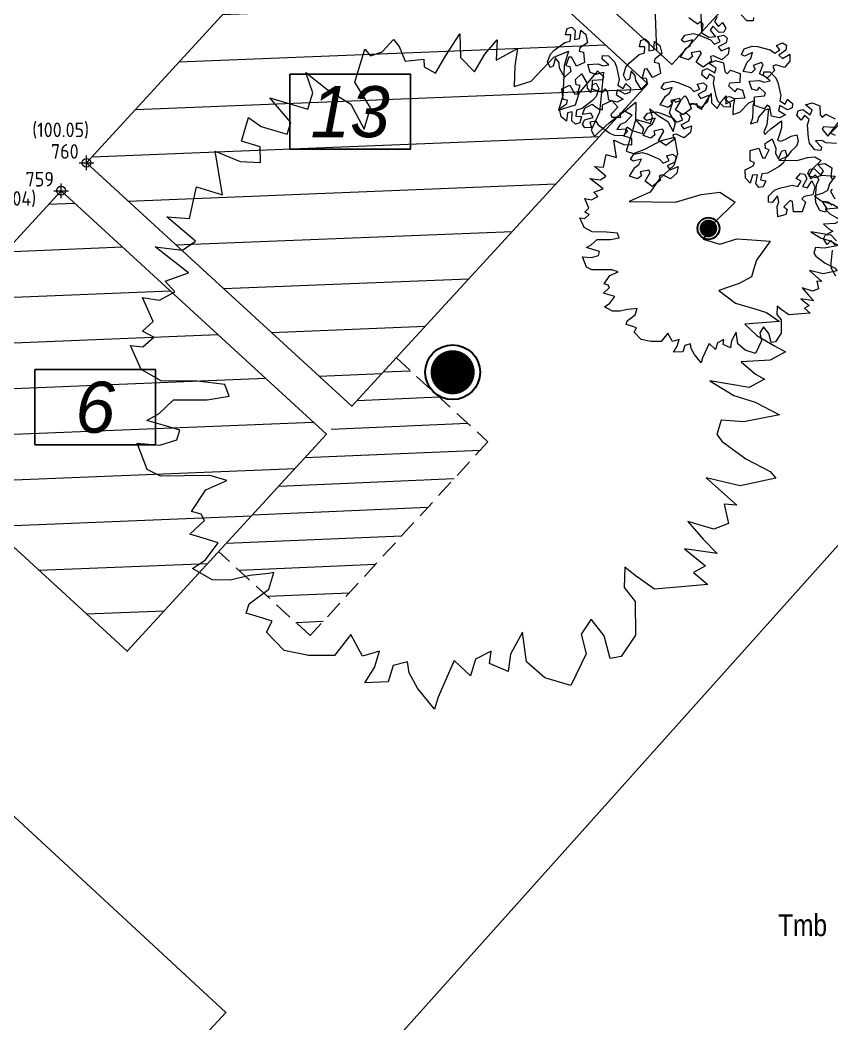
# Model space of a CAD drawing. Extents: x 9555 to 11275, y -8412 to -6382.
# Drawn here: x 10023.42 to 10034.54, y -8107.61 to -8093.87 of the extents above; entities that cross this region are included whole.
import ezdxf
from ezdxf.enums import TextEntityAlignment as Align

# ---------------------------------------------------------------- set-up
doc = ezdxf.new("R2010")
doc.units = 0
doc.header["$MEASUREMENT"] = 0
doc.header["$XCLIPFRAME"] = 2
doc.header["$PDMODE"] = 33
doc.header["$PDSIZE"] = 0.12
doc.linetypes.add('HIDDEN', pattern=[0.375, 0.25, -0.125])
doc.layers.get('0').update_dxf_attribs({"color": 53, "lineweight": 50})
for name, color, linetype in [('02_CAT', 7, 'Continuous'), ('GEI-Nome_P', 6, 'Continuous'), ('GEI-Punti', 7, 'Continuous'), ('Gei-Punti_3D', 3, 'Continuous'), ('GEI-Quote_P', 3, 'Continuous'), ('GEI-Simboli', 6, 'Continuous'), ('Immagine', 181, 'Continuous'), ('Ril-Albero', 104, 'Continuous'), ('Ril-Fabbr-Tettoia', 7, 'HIDDEN'), ('Ril-Fabbr_Retino', 8, 'Continuous'), ('Ril-Tombino', 5, 'Continuous')]:
    doc.layers.add(name, color=color, linetype=linetype)
for name, color, linetype, lineweight in [('Fgl.957E_Estratto', 5, 'Continuous', 30), ('Ril-Albero_Tronco', 3, 'Continuous', 35), ('Ril-Fabbr_Container-Prefabbricato', 7, 'Continuous', 30)]:
    doc.layers.add(name, color=color, linetype=linetype, lineweight=lineweight)
doc.styles.add('ArialCorsivo', font='ariali.ttf')
doc.styles.add('HELVLA', font='helvl', dxfattribs={"width": 0.8})
doc.styles.get("Standard").update_dxf_attribs({"font": 'isocp.shx'})
picture_1 = doc.add_image_def('image2.png', size_in_pixel=(4950, 3510))
picture_2 = doc.add_image_def('image3.png', size_in_pixel=(3510, 4950))

# ---------------------------------------------------------------- blocks, each defined once
blk = doc.blocks.new('Prefabb-N')
at = {"layer": 'Ril-Fabbr_Container-Prefabbricato', "color": 6}
blk.add_lwpolyline([(-0.825, -0.514), (0.825, -0.514), (0.825, 0.514), (-0.825, 0.514)], close=True, dxfattribs=at)
at = {"layer": 'Ril-Fabbr_Container-Prefabbricato', "color": 6, "style": 'ArialCorsivo', "flags": 4}
blk.add_attdef('Nm', text='', height=0.7, dxfattribs=at).set_placement((0, 0), align=Align.MIDDLE)
blk = doc.blocks.new('ALB_02Generico')
at = {"layer": 'Ril-Albero'}
blk.add_lwpolyline([(-0.0883, 1.5274), (-0.0349, 1.6175), (0.0367, 1.7274), (0.0406, 1.6074), (0.1111, 1.5343), (0.1641, 1.6232), (0.2264, 1.6967), (0.2214, 1.5932), (0.3317, 1.6522), (0.3174, 1.5643), (0.3136, 1.4592), (0.4002, 1.4862), (0.516, 1.6092), (0.5914, 1.6396), (0.5694, 1.5666), (0.5679, 1.5152), (0.5625, 1.4106), (0.5404, 1.3376), (0.6271, 1.3646), (0.6453, 1.4248), (0.7262, 1.5192), (0.7703, 1.5325), (0.7487, 1.3279), (0.7069, 1.2356), (0.7235, 1.204), (0.7437, 1.2245), (0.7986, 1.2736), (0.885, 1.3398), (0.9348, 1.3779), (0.9333, 1.2861), (0.9039, 1.1887), (0.8857, 1.1285), (0.9225, 1.1174), (0.9814, 1.1388), (1.0603, 1.1807), (1.1323, 1.1994), (1.1471, 1.1153), (1.1289, 1.0551), (1.0538, 0.9855), (1.0077, 0.9197), (0.9009, 0.8723), (1.137, 0.8681), (1.2675, 0.9071), (1.3635, 0.9185), (1.4409, 0.8686), (1.3287, 0.7571), (1.2792, 0.6798), (1.364, 0.6542), (1.4506, 0.6811), (1.5021, 0.6782), (1.6199, 0.6692), (1.5502, 0.5714), (1.5355, 0.5228), (1.5247, 0.4868), (1.462, 0.4527), (1.359, 0.418), (1.4441, 0.3531), (1.5417, 0.3237), (1.6009, 0.3058), (1.6672, 0.2592), (1.4918, 0.2452), (1.553, 0.1875), (1.6416, 0.1342), (1.6989, 0.1043), (1.6199, 0.0624), (1.4725, 0.0538), (1.5461, -0.0089), (1.5906, -0.0349), (1.5132, -0.0773), (1.3123, -0.0432), (1.4342, -0.1192), (1.543, -0.1521), (1.6684, -0.2165), (1.4861, -0.2537), (1.37, -0.2452), (1.348, -0.3182), (1.3758, -0.3532), (1.4955, -0.4424), (1.6209, -0.5068), (1.6491, -0.5406), (1.4665, -0.579), (1.2934, -0.5394), (1.4503, -0.679), (1.3856, -0.6734), (1.4081, -0.7725), (1.3329, -0.8017), (1.2002, -0.7616), (1.2792, -0.8524), (1.3497, -0.9255), (1.1839, -0.9021), (1.2908, -0.9874), (1.2282, -1.0216), (1.3021, -1.0831), (1.0296, -1.107), (0.932, -1.0371), (0.8785, -0.9944), (0.8747, -1.0995), (0.932, -1.1699), (0.9325, -1.3419), (0.8593, -1.4513), (0.804, -1.4612), (0.7726, -1.3455), (0.706, -1.2597), (0.6564, -1.337), (0.6805, -1.4365), (0.6035, -1.5991), (0.4707, -1.559), (0.3766, -1.4775), (0.356, -1.326), (0.2957, -1.4392), (0.2829, -1.5276), (0.1889, -1.4866), (0.1958, -1.423), (0.1169, -1.4649), (0.0913, -1.5495), (0.0084, -1.4713), (-0.074, -1.6576), (-0.0925, -1.719), (-0.1792, -1.6132), (-0.2218, -1.5346), (-0.2311, -1.4787), (-0.3028, -1.4962), (-0.3283, -1.5808), (-0.4483, -1.585), (-0.3988, -1.5077), (-0.3732, -1.4231), (-0.4596, -1.4489), (-0.5188, -1.3387), (-0.6035, -1.4459), (-0.7359, -1.4451), (-0.8594, -1.4205), (-0.95, -1.3274), (-0.9206, -1.2705), (-0.9686, -1.256), (-1.0534, -1.2304), (-1.0387, -1.1818), (-0.9377, -1.1074), (-0.9122, -1.0228), (-0.9397, -1.0271), (-1.0353, -1.0374), (-1.1348, -1.0605), (-1.2269, -1.0592), (-1.3283, -1.0021), (-1.2606, -0.9568), (-1.196, -0.8701), (-1.2568, -0.8518), (-1.3416, -0.8262), (-1.2664, -0.7565), (-1.2831, -0.725), (-1.3327, -0.71), (-1.2595, -0.6006), (-1.1527, -0.5532), (-1.2375, -0.5276), (-1.3702, -0.528), (-1.4899, -0.5311), (-1.558, -0.4966), (-1.6099, -0.3621), (-1.4941, -0.3718), (-1.4075, -0.3448), (-1.3928, -0.2962), (-1.4776, -0.2706), (-1.5607, -0.2455), (-1.4981, -0.2113), (-1.4245, -0.1412), (-1.2531, -0.1399), (-1.1412, -0.1218), (-1.1633, -0.062), (-1.3034, -0.0463), (-1.4876, -0.0438), (-1.5891, 0.0134), (-1.6445, 0.1363), (-1.5802, 0.1295), (-1.5249, 0.1798), (-1.5822, 0.2098), (-1.5288, 0.2594), (-1.5826, 0.3818), (-1.4959, 0.3683), (-1.4169, 0.4102), (-1.4665, 0.4656), (-1.3473, 0.508), (-1.5188, 0.6394), (-1.3787, 0.6237), (-1.3125, 0.6694), (-1.4584, 0.7931), (-1.3423, 0.7846), (-1.3075, 0.9461), (-1.1748, 0.906), (-1.2123, 1.1285), (-1.0834, 1.0756), (-0.9801, 1.071), (-0.982, 1.1512), (-1.078, 1.1802), (-1.0417, 1.3007), (-0.977, 1.2546), (-0.8794, 1.2252), (-0.8442, 1.2146), (-0.826, 1.2748), (-0.9329, 1.4006), (-0.8482, 1.375), (-0.7394, 1.3422), (-0.7138, 1.4268), (-0.7491, 1.5297), (-0.6422, 1.4443), (-0.5203, 1.3683), (-0.4521, 1.2416), (-0.4192, 1.3505), (-0.4986, 1.4806), (-0.4475, 1.6498), (-0.4197, 1.6148), (-0.3593, 1.6358), (-0.302, 1.6981), (-0.2726, 1.6627), (-0.2428, 1.588), (-0.1472, 1.5983), (-0.1452, 1.5585)], close=True, dxfattribs=at)
at = {"layer": 'Ril-Albero', "const_width": 0.1125, "flags": 128}
blk.add_lwpolyline([(-0.0563, 0, 1), (0.0563, 0, 1)], format="xyb", close=True, dxfattribs=at)
blk = doc.blocks.new('ALB_PIOPPO')
at = {"layer": 'Ril-Albero'}
for points in [[(-0.0092, -0.1201), (-0.0656, -0.3295), (-0.1623, -0.4342), (-0.2751, -0.6677), (-0.4444, -0.8368), (-0.2751, -0.6194), (-0.1784, -0.3778), (-0.0978, -0.2892), (-0.0656, -0.1926)], [(-0.7385, -0.3792), (-0.7397, -0.3927), (-0.7634, -0.3924), (-0.7865, -0.3692)], [(-0.8792, -0.3766), (-0.8898, -0.3958), (-0.8738, -0.4144), (-0.8587, -0.3989), (-0.8454, -0.4208), (-0.8532, -0.4367), (-0.8722, -0.4379), (-0.8722, -0.4379), (-0.896, -0.413), (-0.9067, -0.4293), (-0.8858, -0.4546), (-0.9121, -0.4582), (-0.9397, -0.4413), (-0.9347, -0.4065), (-0.9414, -0.3956), (-0.9569, -0.4051), (-0.9569, -0.4051), (-0.9895, -0.3814)], [(-0.4254, -0.8084), (-0.4654, -0.8058), (-0.4707, -0.8152), (-0.4489, -0.8422), (-0.438, -0.831), (-0.4194, -0.8389)], [(-0.4146, -0.8713), (-0.4545, -0.8686), (-0.4721, -0.8588), (-0.4959, -0.8603), (-0.4731, -0.8854), (-0.4759, -0.8986), (-0.4994, -0.8954), (-0.5194, -0.8694), (-0.5243, -0.8494), (-0.528, -0.7981), (-0.5208, -0.7773), (-0.5398, -0.7617), (-0.552, -0.7795), (-0.5689, -0.7603), (-0.564, -0.7433), (-0.5454, -0.7389), (-0.5454, -0.7389), (-0.5177, -0.7593), (-0.51, -0.7414), (-0.5349, -0.7201), (-0.5096, -0.712), (-0.4795, -0.7239), (-0.4784, -0.7591), (-0.47, -0.7687), (-0.4563, -0.7566), (-0.4563, -0.7566), (-0.4202, -0.7744)], [(-0.4318, -1.0487), (-0.4385, -1.0571), (-0.4213, -1.0872)], [(-0.4311, -1.1125), (-0.4469, -1.1), (-0.4706, -1.0976), (-0.4521, -1.126), (-0.457, -1.1387), (-0.4797, -1.1317), (-0.4953, -1.1028), (-0.4969, -1.0822), (-0.4924, -1.031), (-0.482, -1.0117), (-0.4982, -0.9933), (-0.5131, -1.0089), (-0.5267, -0.9872), (-0.5191, -0.9712), (-0.5001, -0.9698), (-0.5001, -0.9698), (-0.476, -0.9944), (-0.4655, -0.978), (-0.4867, -0.9529), (-0.4605, -0.949), (-0.4326, -0.9656), (-0.4372, -1.0005), (-0.4304, -1.0113)], [(-0.4178, -1.3877), (-0.4334, -1.3588), (-0.435, -1.3383), (-0.4305, -1.2871)], [(-0.4201, -1.2677), (-0.4363, -1.2493), (-0.4512, -1.2649), (-0.4648, -1.2432), (-0.4572, -1.2272), (-0.4381, -1.2258), (-0.4381, -1.2258), (-0.4141, -1.2504)]]:
    blk.add_lwpolyline(points, dxfattribs=at)
for points in [[(-1.5408, -0.5531), (-1.5295, -0.5223), (-1.5152, -0.5075), (-1.4738, -0.477), (-1.4524, -0.4719), (-1.4493, -0.4476), (-1.4709, -0.4468), (-1.4636, -0.4222), (-1.4466, -0.4173), (-1.433, -0.4307), (-1.433, -0.4307), (-1.4354, -0.465), (-1.4162, -0.462), (-1.4114, -0.4295), (-1.3911, -0.4466), (-1.3851, -0.4784), (-1.4143, -0.4981), (-1.418, -0.5104), (-1.4004, -0.5155), (-1.4004, -0.5155), (-1.3962, -0.5555), (-1.4277, -0.5693), (-1.4469, -0.5341), (-1.4576, -0.5346), (-1.4688, -0.5674), (-1.4536, -0.5706), (-1.4504, -0.5906), (-1.4751, -0.612), (-1.4942, -0.5768), (-1.4953, -0.5567), (-1.5093, -0.5374), (-1.5183, -0.57), (-1.531, -0.5747)], [(-1.2451, -0.605), (-1.2359, -0.5735), (-1.2226, -0.5577), (-1.1834, -0.5245), (-1.1624, -0.5181), (-1.1609, -0.4936), (-1.1826, -0.4942), (-1.1769, -0.4692), (-1.1603, -0.4632), (-1.1458, -0.4756), (-1.1458, -0.4756), (-1.146, -0.51), (-1.127, -0.5057), (-1.1244, -0.473), (-1.103, -0.4886), (-1.0949, -0.52), (-1.1226, -0.5416), (-1.1254, -0.5541), (-1.1076, -0.558), (-1.1076, -0.558), (-1.1006, -0.5977), (-1.1312, -0.6135), (-1.1527, -0.5797), (-1.1634, -0.581), (-1.1723, -0.6144), (-1.1569, -0.6166), (-1.1524, -0.6363), (-1.1756, -0.6593), (-1.197, -0.6255), (-1.1995, -0.6055), (-1.2147, -0.5872), (-1.2215, -0.6204), (-1.2339, -0.6259)], [(-1.0052, -0.4482), (-0.9729, -0.4423), (-0.9529, -0.4471), (-0.9056, -0.4672), (-0.8904, -0.4831), (-0.8679, -0.4734), (-0.8781, -0.4544), (-0.8533, -0.4482), (-0.8404, -0.4604), (-0.845, -0.4789), (-0.845, -0.4789), (-0.8758, -0.4942), (-0.8635, -0.5092), (-0.8331, -0.4968), (-0.8374, -0.523), (-0.8619, -0.5443), (-0.8936, -0.5292), (-0.906, -0.5323), (-0.9015, -0.55), (-0.9015, -0.55), (-0.9338, -0.574), (-0.9617, -0.5537), (-0.9411, -0.5194), (-0.9471, -0.5104), (-0.981, -0.5174), (-0.976, -0.5322), (-0.9916, -0.5451), (-1.0226, -0.5346), (-1.002, -0.5003), (-0.9852, -0.4892), (-0.9756, -0.4673), (-1.0084, -0.4762), (-1.0189, -0.4676)], [(-0.7744, -0.5025), (-0.7435, -0.4915), (-0.7229, -0.493), (-0.673, -0.5054), (-0.6555, -0.5186), (-0.6348, -0.5054), (-0.648, -0.4883), (-0.6244, -0.4782), (-0.6098, -0.4881), (-0.6114, -0.5072), (-0.6114, -0.5072), (-0.6393, -0.5272), (-0.6247, -0.5401), (-0.5967, -0.523), (-0.5968, -0.5495), (-0.6175, -0.5745), (-0.6513, -0.5646), (-0.663, -0.5696), (-0.6558, -0.5864), (-0.6558, -0.5864), (-0.6838, -0.6153), (-0.7146, -0.5998), (-0.6998, -0.5625), (-0.7071, -0.5546), (-0.7394, -0.567), (-0.7321, -0.5808), (-0.7455, -0.596), (-0.7777, -0.5906), (-0.7629, -0.5535), (-0.7481, -0.5398), (-0.7422, -0.5167), (-0.7731, -0.5306), (-0.7848, -0.5238)], [(-1.3026, -0.5289), (-1.2795, -0.5523), (-1.2722, -0.5715), (-1.2622, -0.622), (-1.2668, -0.6435), (-1.2461, -0.6566), (-1.2361, -0.6374), (-1.2171, -0.6545), (-1.2199, -0.672), (-1.2378, -0.6786), (-1.2378, -0.6786), (-1.2677, -0.6617), (-1.2732, -0.6804), (-1.2459, -0.6986), (-1.27, -0.7097), (-1.3014, -0.7015), (-1.3067, -0.6668), (-1.3162, -0.6582), (-1.3283, -0.6719), (-1.3283, -0.6719), (-1.3664, -0.6587), (-1.3653, -0.6242), (-1.3253, -0.6219), (-1.3213, -0.612), (-1.3462, -0.5879), (-1.3556, -0.6003), (-1.375, -0.5947), (-1.3838, -0.5632), (-1.3438, -0.5609), (-1.3252, -0.5685), (-1.3017, -0.5641), (-1.3274, -0.542), (-1.3263, -0.5285)], [(-0.8533, -0.7286), (-0.8764, -0.7053), (-0.8838, -0.6861), (-0.8939, -0.6357), (-0.8894, -0.6141), (-0.9101, -0.6011), (-0.9201, -0.6203), (-0.9392, -0.6033), (-0.9365, -0.5858), (-0.9186, -0.5791), (-0.9186, -0.5791), (-0.8886, -0.5959), (-0.8831, -0.5772), (-0.9105, -0.5591), (-0.8865, -0.5479), (-0.8551, -0.556), (-0.8496, -0.5907), (-0.8401, -0.5992), (-0.828, -0.5855), (-0.828, -0.5855), (-0.7899, -0.5986), (-0.7908, -0.633), (-0.8308, -0.6355), (-0.8349, -0.6455), (-0.8099, -0.6695), (-0.8005, -0.657), (-0.7811, -0.6626), (-0.7721, -0.694), (-0.8121, -0.6964), (-0.8308, -0.6889), (-0.8542, -0.6934), (-0.8284, -0.7154), (-0.8296, -0.7289)], [(-1.341, -0.6571), (-1.3515, -0.6881), (-1.3654, -0.7033), (-1.4061, -0.7348), (-1.4273, -0.7404), (-1.4298, -0.7648), (-1.4082, -0.7651), (-1.4149, -0.7898), (-1.4318, -0.7952), (-1.4457, -0.7821), (-1.4457, -0.7821), (-1.4441, -0.7478), (-1.4632, -0.7512), (-1.4672, -0.7838), (-1.4879, -0.7673), (-1.4947, -0.7356), (-1.466, -0.7152), (-1.4627, -0.7029), (-1.4803, -0.6982), (-1.4803, -0.6982), (-1.4856, -0.6582), (-1.4543, -0.6437), (-1.4343, -0.6784), (-1.4236, -0.6776), (-1.4132, -0.6446), (-1.4286, -0.6417), (-1.4323, -0.6218), (-1.408, -0.5998), (-1.3881, -0.6345), (-1.3865, -0.6546), (-1.3721, -0.6736), (-1.3639, -0.6407), (-1.3513, -0.6357)], [(-0.6745, -0.5916), (-0.6508, -0.6143), (-0.643, -0.6333), (-0.6316, -0.6835), (-0.6356, -0.7051), (-0.6145, -0.7176), (-0.6051, -0.6982), (-0.5855, -0.7147), (-0.5878, -0.7323), (-0.6055, -0.7394), (-0.6055, -0.7394), (-0.636, -0.7234), (-0.6409, -0.7422), (-0.6131, -0.7596), (-0.6369, -0.7713), (-0.6685, -0.7641), (-0.6748, -0.7295), (-0.6846, -0.7212), (-0.6963, -0.7352), (-0.6963, -0.7352), (-0.7347, -0.7231), (-0.7346, -0.6886), (-0.6947, -0.6852), (-0.6909, -0.6751), (-0.7165, -0.6517), (-0.7255, -0.6644), (-0.7451, -0.6594), (-0.7548, -0.6281), (-0.7149, -0.6247), (-0.6961, -0.6318), (-0.6727, -0.6267), (-0.699, -0.6054), (-0.6983, -0.5919)], [(-1.0848, -0.6339), (-1.0526, -0.628), (-1.0325, -0.6327), (-0.9852, -0.6529), (-0.97, -0.6688), (-0.9475, -0.6591), (-0.9578, -0.64), (-0.9329, -0.6339), (-0.92, -0.646), (-0.9246, -0.6646), (-0.9246, -0.6646), (-0.9555, -0.6798), (-0.9431, -0.6949), (-0.9127, -0.6825), (-0.9171, -0.7087), (-0.9415, -0.73), (-0.9732, -0.7149), (-0.9856, -0.7179), (-0.9811, -0.7357), (-0.9811, -0.7357), (-1.0135, -0.7597), (-1.0414, -0.7394), (-1.0208, -0.7051), (-1.0267, -0.6961), (-1.0606, -0.7031), (-1.0556, -0.7179), (-1.0712, -0.7308), (-1.1022, -0.7203), (-1.0816, -0.686), (-1.0649, -0.6749), (-1.0553, -0.653), (-1.088, -0.6618), (-1.0985, -0.6533)], [(-1.246, -0.8409), (-1.2788, -0.8402), (-1.2975, -0.8314), (-1.3397, -0.802), (-1.3513, -0.7834), (-1.3753, -0.7883), (-1.3692, -0.809), (-1.3948, -0.81), (-1.4049, -0.7955), (-1.3966, -0.7783), (-1.3966, -0.7783), (-1.3633, -0.7696), (-1.3724, -0.7524), (-1.4046, -0.7583), (-1.395, -0.7336), (-1.3668, -0.7176), (-1.3388, -0.7389), (-1.326, -0.7384), (-1.3268, -0.7202), (-1.3268, -0.7202), (-1.2903, -0.7033), (-1.2671, -0.7288), (-1.2943, -0.7582), (-1.2903, -0.7682), (-1.2556, -0.7682), (-1.2575, -0.7528), (-1.2396, -0.7433), (-1.2114, -0.7599), (-1.2386, -0.7893), (-1.2573, -0.7967), (-1.2711, -0.8162), (-1.2372, -0.8142), (-1.2287, -0.8248)], [(-1.1512, -0.7533), (-1.1189, -0.7473), (-1.0989, -0.7521), (-1.0516, -0.7723), (-1.0364, -0.7882), (-1.0139, -0.7785), (-1.0241, -0.7594), (-0.9993, -0.7532), (-0.9864, -0.7654), (-0.991, -0.7839), (-0.991, -0.7839), (-1.0218, -0.7992), (-1.0095, -0.8143), (-0.9791, -0.8019), (-0.9835, -0.828), (-1.0079, -0.8494), (-1.0396, -0.8342), (-1.052, -0.8373), (-1.0475, -0.855), (-1.0475, -0.855), (-1.0799, -0.879), (-1.1077, -0.8588), (-1.0871, -0.8244), (-1.0931, -0.8154), (-1.127, -0.8225), (-1.122, -0.8372), (-1.1376, -0.8501), (-1.1686, -0.8397), (-1.148, -0.8054), (-1.1312, -0.7943), (-1.1217, -0.7724), (-1.1544, -0.7812), (-1.1649, -0.7726)], [(-0.6075, -0.9189), (-0.6225, -0.9481), (-0.6385, -0.9611), (-0.6833, -0.9863), (-0.7052, -0.9887), (-0.7112, -1.0124), (-0.6898, -1.0159), (-0.7001, -1.0394), (-0.7176, -1.0422), (-0.7295, -1.0272), (-0.7295, -1.0272), (-0.7228, -0.9935), (-0.7423, -0.9941), (-0.751, -1.0257), (-0.769, -1.0064), (-0.7711, -0.974), (-0.7397, -0.958), (-0.7346, -0.9463), (-0.7514, -0.9391), (-0.7514, -0.9391), (-0.7507, -0.8988), (-0.7177, -0.8891), (-0.703, -0.9263), (-0.6923, -0.9271), (-0.6771, -0.8959), (-0.6919, -0.8909), (-0.6926, -0.8707), (-0.6654, -0.8524), (-0.6508, -0.8897), (-0.6522, -0.9098), (-0.6407, -0.9307), (-0.6277, -0.8994), (-0.6146, -0.8963)], [(-1.2043, -0.9124), (-1.172, -0.9065), (-1.152, -0.9113), (-1.1047, -0.9314), (-1.0895, -0.9473), (-1.067, -0.9376), (-1.0772, -0.9186), (-1.0524, -0.9124), (-1.0395, -0.9245), (-1.0441, -0.9431), (-1.0441, -0.9431), (-1.0749, -0.9584), (-1.0626, -0.9734), (-1.0322, -0.961), (-1.0365, -0.9872), (-1.061, -1.0085), (-1.0927, -0.9934), (-1.1051, -0.9965), (-1.1006, -1.0142), (-1.1006, -1.0142), (-1.133, -1.0382), (-1.1608, -1.0179), (-1.1402, -0.9836), (-1.1462, -0.9746), (-1.1801, -0.9816), (-1.1751, -0.9964), (-1.1907, -1.0093), (-1.2217, -0.9988), (-1.2011, -0.9645), (-1.1843, -0.9534), (-1.1748, -0.9315), (-1.2075, -0.9404), (-1.218, -0.9318)], [(-0.679, -1.0761), (-0.6561, -1.0526), (-0.637, -1.0449), (-0.5868, -1.034), (-0.5652, -1.0381), (-0.5525, -1.0172), (-0.5718, -1.0076), (-0.5551, -0.9881), (-0.5376, -0.9906), (-0.5306, -1.0084), (-0.5306, -1.0084), (-0.5469, -1.0387), (-0.5281, -1.0438), (-0.5105, -1.0161), (-0.4989, -1.04), (-0.5065, -1.0715), (-0.5411, -1.0775), (-0.5495, -1.0872), (-0.5356, -1.0991), (-0.5356, -1.0991), (-0.548, -1.1374), (-0.5825, -1.137), (-0.5856, -1.097), (-0.5956, -1.0932), (-0.6192, -1.1185), (-0.6066, -1.1277), (-0.6119, -1.1472), (-0.6432, -1.1566), (-0.6462, -1.1167), (-0.639, -1.0979), (-0.6439, -1.0746), (-0.6654, -1.1007), (-0.679, -1.0998)]]:
    blk.add_lwpolyline(points, close=True, dxfattribs=at)
blk = doc.blocks.new('-Fgl. 957E Estratto Foglio Intero_PostFR2')
at = {"layer": 'Immagine'}
image = blk.add_image(picture_1, insert=(9917.284, -8422.509), size_in_units=(838.183, 594.348), rotation=0.00109, dxfattribs=at)
image.set_boundary_path([(308.756, 193.629), (4680.161, 3410.458)])
image.dxf.flags = 15
blk = doc.blocks.new('-Fgl. 958 Estratto Foglio Intero_PostFR3')
at = {"layer": 'Immagine'}
image = blk.add_image(picture_2, insert=(9716.786, -8308.175), size_in_units=(1485.814, 2095.379), rotation=-0.001044, dxfattribs=at)
image.set_boundary_path([(486.986, 415.0435), (2987.88, 4584.8433)])
image.dxf.flags = 15
blk = doc.blocks.new('- Fogli_Unione (Estratti_20043_SpostatoComeAll.957E_SuRIL_PostFR1-FR2-FR3 (2021-02-08)')
for name in ['-Fgl. 958 Estratto Foglio Intero_PostFR3', '-Fgl. 957E Estratto Foglio Intero_PostFR2']:
    blk.add_blockref(name, (0, 0))
blk = doc.blocks.new('2493-1_PostFRAZ')
at = {"layer": 'Fgl.957E_Estratto'}
blk.add_lwpolyline([(10195.694, -7953.18), (10135.98, -8006.376), (10055.535, -8077.698), (9990.365, -8150.487), (10203.253, -8346.254), (10255.466, -8393.789), (10405.812, -8288.049), (10404.165, -8285.636), (10413.29, -8279.33), (10414.982, -8281.676), (10491.483, -8229.14), (10489.659, -8226.497), (10499.645, -8220.001), (10501.423, -8222.098), (10579.344, -8168.071), (10701.597, -8098.12)], dxfattribs=at)
blk.add_lwpolyline([(10017.723, -8109.866), (10022.849, -8104.321), (10026.24, -8107.456), (10021.114, -8113.001)], close=True, dxfattribs=at)
at = {"layer": '02_CAT'}
blk.add_blockref('- Fogli_Unione (Estratti_20043_SpostatoComeAll.957E_SuRIL_PostFR1-FR2-FR3 (2021-02-08)', (2.401, 6.764), dxfattribs=at)

msp = doc.modelspace()

# ---------------------------------------------------------------- hatches: boundary and pattern name
at = {"layer": 'Ril-Fabbr_Retino'}
h = msp.add_hatch(dxfattribs=at)
h.set_pattern_fill('ANSI31', color=256, scale=5, angle=227.29473, style=0)
h.paths.add_polyline_path([(10031.388, -8088.22), (10028.708, -8091.143), (10032.342, -8094.476), (10035.022, -8091.553)])
h = msp.add_hatch(dxfattribs=at)
h.set_pattern_fill('ANSI31', color=256, scale=5, angle=317.29473, style=0)
h.paths.add_polyline_path([(10032.016, -8094.739), (10027.966, -8099.156), (10024.332, -8095.823), (10028.382, -8091.406)])
h = msp.add_hatch(dxfattribs=at)
h.set_pattern_fill('ANSI31', color=256, scale=5, angle=317.29473, style=0)
h.paths.add_polyline_path([(10023.984, -8096.204), (10021.257, -8099.175), (10024.89, -8102.509), (10027.617, -8099.539)])
at = {"layer": 'Ril-Fabbr_Retino', "linetype": 'HIDDEN'}
h = msp.add_hatch(dxfattribs=at)
h.set_pattern_fill('ANSI31', color=251, scale=3, angle=-42.5264, style=0)
h.set_pattern_definition([(2.47357, (13623.53678, -10827.1928), (-0.016184452, 0.37465059), [])])
h.paths.add_polyline_path([(10028.574, -8098.493), (10026.141, -8101.146), (10027.394, -8102.295), (10029.827, -8099.642)])

# ---------------------------------------------------------------- linework, layer by layer
at = {"layer": 'GEI-Punti'}
for p in [(10024.332, -8095.823), (10023.984, -8096.204)]:
    msp.add_point(p, dxfattribs=at)
at = {"layer": 'Gei-Punti_3D'}
for p in [(10024.332, -8095.823, 100.047), (10023.984, -8096.204, 100.041)]:
    msp.add_point(p, dxfattribs=at)
at = {"layer": 'GEI-Simboli'}
for p, q in [((10024.332, -8095.923), (10024.332, -8095.723)), ((10024.231, -8095.823), (10024.432, -8095.823)), ((10023.884, -8096.204), (10024.084, -8096.204)), ((10023.984, -8096.305), (10023.984, -8096.105))]:
    msp.add_line(p, q, dxfattribs=at)
at = {"layer": 'Ril-Albero_Tronco'}
for centre, radius in [((10032.845, -8096.721), 0.15), ((10029.344, -8098.69), 0.375)]:
    msp.add_circle(centre, radius, dxfattribs=at)
at = {"layer": 'Ril-Fabbr-Tettoia', "color": 7, "linetype": 'HIDDEN'}
msp.add_lwpolyline([(10028.574, -8098.493), (10029.827, -8099.642), (10027.394, -8102.295), (10026.141, -8101.146)], dxfattribs=at)
at = {"layer": 'Ril-Fabbr_Container-Prefabbricato'}
for points in [[(10031.388, -8088.22), (10028.708, -8091.143), (10032.342, -8094.476), (10035.022, -8091.553)], [(10032.016, -8094.739), (10027.966, -8099.156), (10024.332, -8095.823), (10028.382, -8091.406)], [(10023.984, -8096.204), (10021.257, -8099.175), (10024.89, -8102.509), (10027.617, -8099.539)]]:
    msp.add_lwpolyline(points, close=True, dxfattribs=at)

# ---------------------------------------------------------------- block references
at = {"layer": '02_CAT'}
msp.add_blockref('2493-1_PostFRAZ', (0, 0), dxfattribs=at)
at = {"layer": 'Ril-Albero'}
for name, p, xscale, yscale, zscale in [('ALB_PIOPPO', (10036.054, -8092.499), 3.512068720179312, 3.512068720179312, 3.512068720179312), ('ALB_02Generico', (10029.344, -8098.69), 2.682384905639262, 2.682384905639262, 2.682384905639262), ('ALB_02Generico', (10032.845, -8096.721), 1.069851739792564, 1.069851739792564, 1.069851739792564)]:
    msp.add_blockref(name, p, dxfattribs=dict(at, xscale=xscale, yscale=yscale, zscale=zscale))
at = {"layer": 'Ril-Fabbr_Container-Prefabbricato'}
ref = msp.add_blockref('Prefabb-N', (10027.941, -8095.122), dxfattribs=at)
ref.add_attrib('Nm', '13', dxfattribs={"height": 0.7, "style": 'ArialCorsivo'}).set_placement((10027.941, -8095.122), align=Align.MIDDLE)
ref = msp.add_blockref('Prefabb-N', (10024.452, -8099.168), dxfattribs=at)
ref.add_attrib('Nm', '6', dxfattribs={"height": 0.7, "style": 'ArialCorsivo'}).set_placement((10024.452, -8099.168), align=Align.MIDDLE)

# ---------------------------------------------------------------- texts
at = {"layer": 'GEI-Nome_P'}
for s, p in [('760', (10023.846, -8095.766)), ('759', (10023.498, -8096.147))]:
    msp.add_text(s, height=0.2, dxfattribs=at).set_placement(p)
at = {"layer": 'GEI-Quote_P'}
for s, p in [('(100.05)', (10023.59, -8095.471)), ('(100.04)', (10022.862, -8096.41))]:
    msp.add_text(s, height=0.2, dxfattribs=at).set_placement(p)
at = {"layer": 'Ril-Tombino', "style": 'HELVLA', "width": 0.8}
msp.add_text('Tmb', height=0.3, dxfattribs=at).set_placement((10034.134, -8106.255), align=Align.MIDDLE)

doc.saveas('drawing.dxf')
